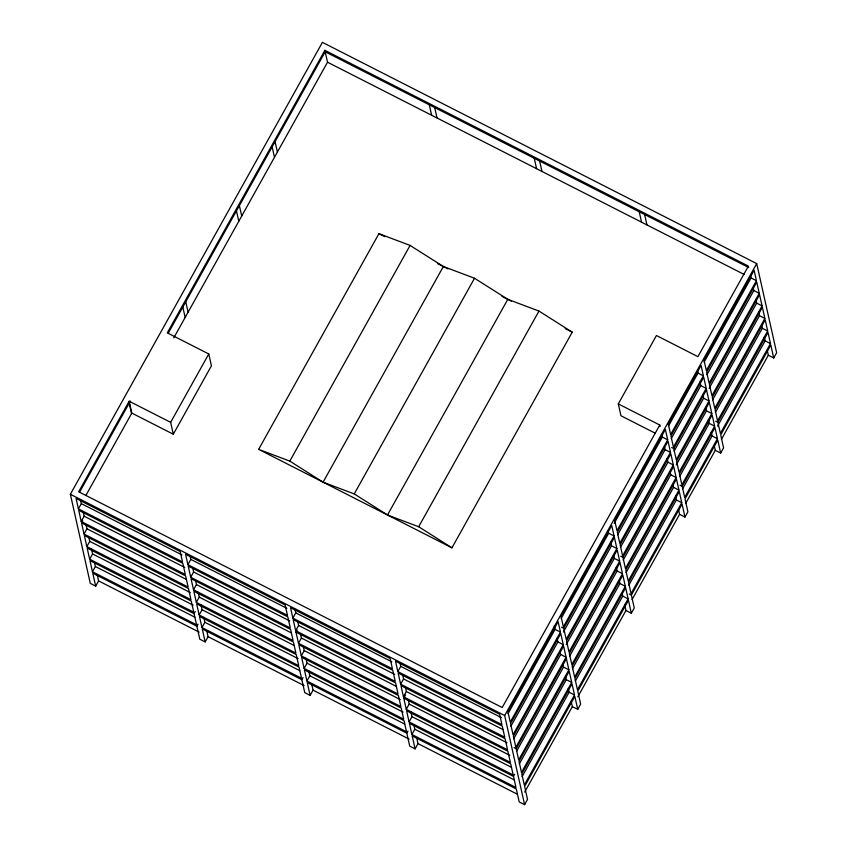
<?xml version="1.0" encoding="UTF-8"?>
<svg xmlns="http://www.w3.org/2000/svg" width="847" height="847" viewBox="0 0 847 847"><rect width="100%" height="100%" fill="white"/><g stroke="black" fill="none" stroke-linecap="round" stroke-linejoin="round"><path stroke-width="1.27" d="M97.278 575.018L98.591 580.894L95.669 586.135L90.29 583.392L70.365 494.267L322.411 42.35L756.71 263.608L776.635 352.733L773.713 357.974L768.324 355.232L767.276 350.531M129.168 401.224L78.676 491.768L502.207 707.531L659.771 425.025L618.299 403.892L656.436 335.518L697.907 356.651L748.409 266.106L324.867 50.333L167.304 332.85L208.775 353.982L211.432 365.84L173.296 434.215L131.825 413.082L129.168 401.224L170.649 422.346L173.296 434.215M79.639 492.054L130.385 401.065M168.257 333.157L325.195 51.773L748.727 267.546M78.4 508.867L76.071 498.449L180.178 551.492L182.507 561.91L78.4 508.867L81.323 503.626L80.55 500.154M85.833 495.548L131.825 413.082M173.751 337.9L327.524 62.202L324.867 50.333M81.206 521.456L78.718 510.307L182.836 563.35L185.324 574.488L81.206 521.456L84.139 516.204L83.302 512.488M81.534 522.885L185.641 575.928L188.129 587.066L84.022 534.034L81.534 522.885L82.699 520.789M84.022 534.034L86.945 528.782L86.119 525.066M86.828 546.611L84.34 535.463L188.458 588.506L190.946 599.644L86.828 546.611L89.761 541.36L88.924 537.644M89.644 559.189L87.156 548.041L191.263 601.084L193.751 612.222L89.644 559.189L92.567 553.938L91.465 548.994M170.649 422.346L208.775 353.982M195.244 611.566L194.079 613.662L196.568 624.8L92.461 571.767L95.383 566.516L94.271 561.572M187.896 564.653L185.567 554.234L285.143 604.959L287.472 615.388L187.896 564.653L190.819 559.412L190.046 555.939M258.642 449.355L378.927 233.677L410.096 245.418L443.362 266.509L474.532 278.25L507.798 299.33L538.967 311.071L572.233 332.162L451.938 547.829L258.642 449.355L289.812 461.096L323.078 482.176L354.247 493.917L387.503 515.008L418.683 526.749L451.938 547.829M190.702 577.231L188.214 566.092L287.8 616.828L290.288 627.966L190.702 577.231L193.624 571.99L192.798 568.273M193.518 589.808L191.02 578.67L290.606 629.406L293.094 640.544L193.518 589.808L196.44 584.568L195.615 580.851M196.324 602.386L193.836 591.248L293.422 641.984L295.91 653.122L196.324 602.386L199.257 597.146L198.145 592.191M199.14 614.964L196.652 603.826L296.228 654.562L298.726 665.7L199.14 614.964L202.062 609.724L200.961 604.769M206.774 630.793L208.087 636.679L205.165 641.92L199.786 639.178L196.885 626.24L198.06 624.144M289.812 461.096L410.096 245.418M201.946 627.542L199.458 616.404L299.044 667.14L301.532 678.278L201.946 627.542L204.879 622.301L203.767 617.347M323.078 482.176L443.362 266.509M354.247 493.917L474.532 278.25M292.861 618.13L290.532 607.701L390.107 658.437L392.436 668.855L292.861 618.13L295.783 612.879L295.01 609.406M295.667 630.708L293.178 619.57L392.764 670.295L395.253 681.443L295.667 630.708L298.599 625.457L297.763 621.751M295.995 632.148L395.57 682.873L398.058 694.021L298.483 643.286L295.995 632.148L297.159 630.041M298.483 643.286L301.405 638.035L300.579 634.329M301.288 655.864L298.8 644.726L398.386 695.451L400.875 706.599L301.288 655.864L304.221 650.612L303.385 646.907M387.503 515.008L507.798 299.33M304.105 668.442L301.617 657.304L401.192 708.028L403.691 719.177L304.105 668.442L307.027 663.201L305.926 658.246M311.738 684.27L313.051 690.146L310.129 695.398L304.751 692.655L301.85 679.718L303.025 677.621M306.91 681.02L304.422 669.882L404.008 720.606L406.496 731.755L306.91 681.02L309.843 675.779L308.732 670.824M418.683 526.749L538.967 311.071M397.825 671.597L395.496 661.179L499.603 714.222L501.932 724.64L397.825 671.597L400.747 666.356L399.975 662.883M400.631 684.175L398.143 673.037L502.26 726.08L504.748 737.218L400.631 684.175L403.564 678.934L402.727 675.218M403.447 696.763L400.959 685.615L505.066 738.658L507.554 749.796L403.447 696.763L406.369 691.512L405.544 687.796M403.765 698.193L507.882 751.236L510.37 762.374L406.253 709.341L403.765 698.193L405.522 695.048M406.253 709.341L409.186 704.09L408.349 700.374M409.069 721.919L406.581 710.771L510.688 763.814L513.176 774.952L409.069 721.919L411.991 716.668L410.89 711.724M416.703 737.748L418.016 743.624L415.094 748.864L409.715 746.122L406.825 733.184L407.989 731.088M514.669 774.296L513.504 776.392L515.992 787.53L411.886 734.497L414.808 729.246L413.971 725.53M415.094 748.864L412.203 735.927L516.31 788.97L519.2 801.908L524.589 804.65L504.664 715.524L756.71 263.608M508.084 713.619L555.081 629.353L554.298 625.88M561.212 618.352L608.686 533.229L608.167 530.91M614.181 523.382L662.428 436.883L661.909 434.564M668.463 426.062L698.013 373.072L697.494 370.753M704.153 362.061L751.056 277.964L750.537 275.646M560.46 632.095L510.243 722.142L507.914 711.713L558.131 621.666L560.46 632.095L555.081 629.353M614.075 535.971L563.382 626.844L561.053 616.425L611.746 525.553L614.075 535.971L608.686 533.229M667.711 439.805L616.997 530.73L614.668 520.302L665.382 429.387L667.711 439.805L662.322 437.063L661.803 434.744M703.402 375.814L670.633 434.564L668.304 424.135L701.072 365.385L703.402 375.814L698.013 373.072M756.435 280.706L706.324 370.562L703.995 360.144L754.105 270.288L756.435 280.706L751.056 277.964M563.71 628.283L614.393 537.411L616.881 548.549L566.198 639.421L563.71 628.283L561.55 627.193M510.889 726.207L557.887 641.931L557.061 638.215M563.382 632.084L611.502 545.807L610.666 542.091M617.632 534.806L665.139 449.641L664.577 447.163M671.269 438.64L700.829 385.65L699.993 381.933M706.97 374.639L753.872 290.542L753.311 288.065M563.276 644.673L513.049 734.72L510.561 723.571L560.788 633.535L563.276 644.673L557.887 641.931M670.517 452.383L619.803 543.308L617.315 532.16L668.029 441.245L670.517 452.383L665.139 449.641M706.207 388.392L673.439 447.142L670.951 435.993L703.719 377.243L706.207 388.392L700.829 385.65M759.251 293.284L709.13 383.14L706.642 372.002L756.763 282.146L759.251 293.284L753.872 290.542M673.767 448.571L706.525 389.832L709.024 400.97L676.255 459.72L673.767 448.571L671.607 447.481M513.706 738.785L560.703 654.509L560.153 652.031M566.198 644.662L614.308 558.385L613.757 555.907M620.449 547.384L667.944 462.218L667.118 458.502M674.085 451.218L703.635 398.228L702.809 394.511M709.13 388.371L756.678 303.12L755.852 299.404M566.082 657.251L515.865 747.298L513.377 736.149L563.594 646.113L566.082 657.251L560.703 654.509M619.697 561.127L569.015 652.01L566.516 640.861L617.209 549.989L619.697 561.127L614.308 558.385M673.333 464.961L622.619 555.886L620.131 544.737L670.835 453.823L673.333 464.961L667.944 462.218M762.067 305.862L711.946 395.718L709.458 384.58L759.568 294.724L762.067 305.862L756.678 303.12M516.183 748.727L566.41 658.691L568.898 669.829L518.682 759.875L516.183 748.727L514.034 747.636M622.937 557.326L673.651 466.401L676.139 477.539L625.435 568.464L622.937 557.326L620.787 556.225M516.511 751.363L563.52 667.087L562.959 664.609M569.65 656.086L617.124 570.963L616.298 567.246M623.254 559.962L670.76 474.796L670.21 472.319M676.255 464.939L706.451 410.806L705.9 408.328M712.592 399.795L759.494 315.698L758.658 311.982M622.503 573.705L571.82 664.588L569.332 653.439L620.015 562.567L622.503 573.705L617.124 570.963M711.829 413.548L679.072 472.298L676.573 461.149L709.341 402.41L711.829 413.548L706.451 410.806M764.873 318.44L714.762 408.296L712.263 397.158L762.385 307.302L764.873 318.44L759.494 315.698M519.327 763.941L566.325 679.665L565.5 675.948M572.456 668.664L619.94 583.541L619.379 581.063M626.071 572.54L673.566 487.374L673.016 484.897M679.707 476.374L709.257 423.384L708.431 419.667M715.397 412.373L762.3 328.276L761.749 325.799M571.704 682.407L521.487 772.453L518.999 761.315L569.216 671.269L571.704 682.407L566.325 679.665M625.319 586.283L574.637 677.166L572.149 666.017L622.831 575.145L625.319 586.283L619.94 583.541M678.955 490.117L628.241 581.042L625.753 569.904L676.467 478.978L678.955 490.117L673.566 487.374M714.646 426.126L681.877 484.876L679.389 473.727L712.158 414.988L714.646 426.126L709.257 423.384M767.689 331.018L717.568 420.874L715.08 409.736L765.19 319.88L767.689 331.018L762.3 328.276M682.195 486.305L714.963 427.566L717.451 438.704L684.694 497.454L682.195 486.305L680.046 485.215M717.885 422.314L768.007 332.458L770.495 343.596L720.384 433.452L717.885 422.314L715.736 421.224M522.133 776.519L569.142 692.243L568.305 688.526M575.272 681.242L622.746 596.119L622.196 593.641M628.887 585.118L676.382 499.952L675.557 496.236M682.523 488.952L712.073 435.961L711.247 432.245M717.568 426.105L765.116 340.854L764.28 337.148M574.52 694.985L524.304 785.031L521.805 773.893L572.032 683.847L574.52 694.985L569.142 692.243M628.125 598.861L577.442 689.744L574.954 678.595L625.637 587.723L628.125 598.861L622.746 596.119M681.761 502.695L631.057 593.62L628.569 582.482L679.273 491.556L681.761 502.695L676.382 499.952M624.641 604.62L625.965 610.496L631.343 613.239L634.265 607.998L631.375 595.06L682.089 504.134L684.979 517.072L679.59 514.33L678.542 509.629M524.706 792.04L572.35 706.62L571.302 701.909M577.845 696.774L625.965 610.496M632.095 599.496L679.59 514.33M685.731 503.33L715.292 450.339L714.233 445.628M721.422 439.328L768.324 355.232M524.589 804.65L527.512 799.409L524.621 786.471L574.838 696.425L577.728 709.363L572.35 706.62M577.728 709.363L580.661 704.111L577.77 691.173L628.453 600.301L631.343 613.239M684.979 517.072L687.902 511.821L685.011 498.894L717.78 440.144L720.67 453.081L715.292 450.339M720.67 453.081L723.592 447.83L720.702 434.892L770.823 345.036L773.713 357.974M327.524 62.202L744.037 274.386M765.116 340.854L770.495 343.596M703.635 398.228L709.024 400.97M378.927 233.677L384.782 236.662M437.497 263.523L448.042 268.891M501.932 296.344L511.313 301.119M565.203 328.572L572.233 332.162M712.073 435.961L717.451 438.704M655.514 433.357L620.946 415.75L618.299 403.892M670.76 474.796L676.139 477.539M611.502 545.807L616.881 548.549M629.226 593.959L631.375 595.06M563.52 667.087L568.898 669.829M70.365 494.267L504.664 715.524M81.323 503.626L181.925 554.88M190.819 559.412L286.889 608.347M295.783 612.879L391.854 661.825M400.747 666.356L501.35 717.61M84.139 516.204L184.741 567.458M193.624 571.99L289.695 620.925M298.599 625.457L394.66 674.403M403.564 678.934L502.991 729.595M86.945 528.782L186.382 579.443M196.44 584.568L291.336 632.91M301.405 638.035L396.301 686.388M406.369 691.512L506.972 742.766M89.761 541.36L190.363 592.614M199.257 597.146L294.153 645.488M304.221 650.612L400.282 699.558M409.186 704.09L509.788 755.344M92.567 553.938L193.169 605.192M202.062 609.724L298.133 658.659M307.027 663.201L403.098 712.136M411.991 716.668L511.429 767.329M194.079 613.662L89.962 560.619L92.461 571.767M513.504 776.392L409.387 723.349L411.886 734.497M95.383 566.516L194.81 617.177M204.879 622.301L299.774 670.644M309.843 675.779L404.739 724.121M414.808 729.246L514.235 779.907M196.885 626.24L92.778 573.197L95.669 586.135M301.85 679.718L202.274 628.982L205.165 641.92M406.825 733.184L307.239 682.46L310.129 695.398M98.591 580.894L199.193 632.148M208.087 636.679L304.158 685.615M313.051 690.146L409.122 739.092M418.016 743.624L517.453 794.274M644.62 214.503L646.949 224.921M639.231 211.761L641.56 222.189M659.771 425.025L660.099 426.454M539.645 161.025L541.974 171.454M534.266 158.283L536.596 168.712M434.68 107.558L437.01 117.977M429.302 104.816L431.631 115.234M275.074 141.629L277.403 152.058M272.152 146.88L274.481 157.298M239.383 205.63L241.713 216.049M236.461 210.871L238.79 221.289M185.747 301.797L188.076 312.215M182.825 307.038L185.154 317.466M129.21 403.161L131.539 413.58"/></g></svg>
